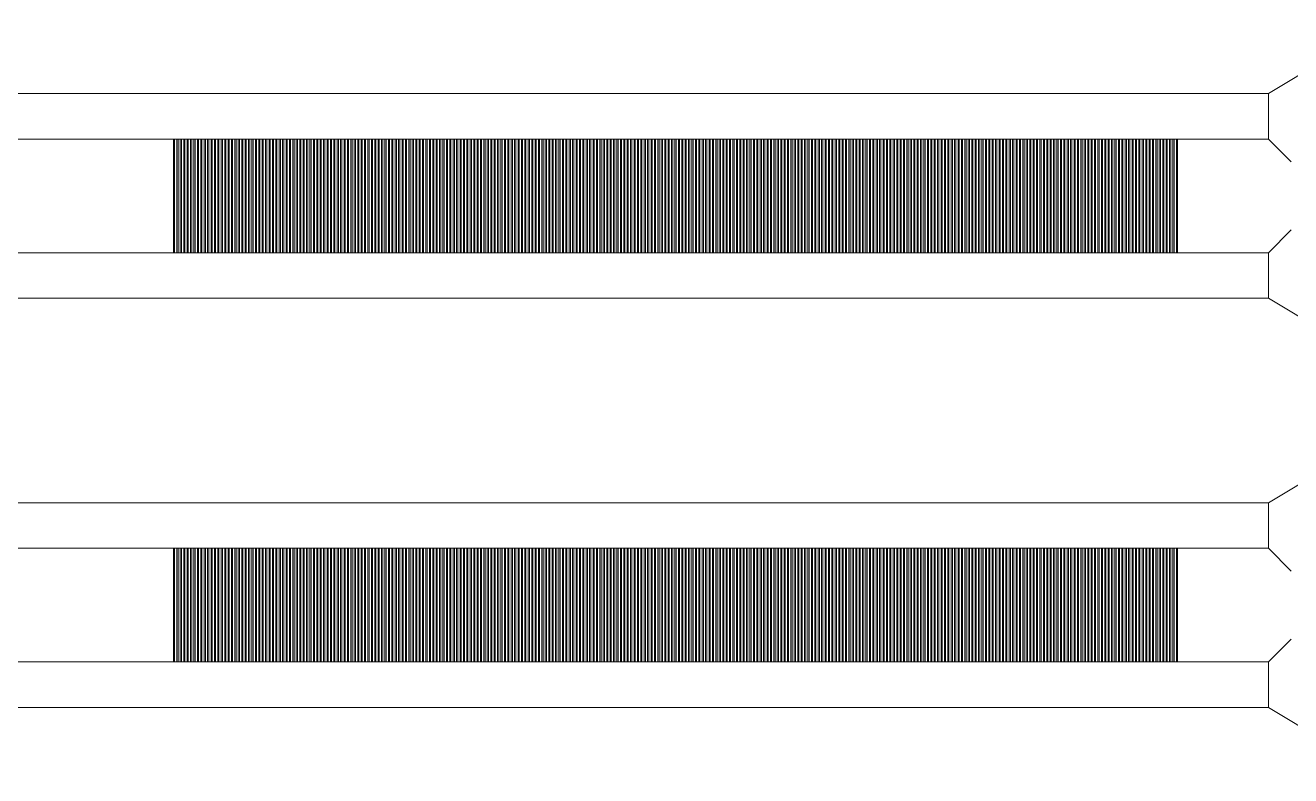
# Model space of a CAD drawing. Extents: x 1000 to 49000, y 2919 to 77300.
# Drawn here: x 32873 to 33430, y 65705 to 66035 of the extents above; entities that cross this region are included whole.
import ezdxf

# ---------------------------------------------------------------- set-up
doc = ezdxf.new("R2010")
doc.units = 13
doc.layers.add('Inner', color=4, linetype='Continuous', lineweight=0, true_color=0x00ffff)

msp = doc.modelspace()

# ---------------------------------------------------------------- linework, layer by layer
at = {"layer": 'Inner'}
for points in [[(33470, 66035), (33420, 66005)], [(33420, 65985), (33420, 66005), (31910, 66005), (31910, 65985), (33420, 65985)], [(33420, 66005), (33420, 65985), (33430, 65975)], [(32938.5, 65935), (32939, 65935), (32939, 65985), (32938.5, 65985), (32938.5, 65935)], [(32940, 65935), (32940.5, 65935), (32940.5, 65985), (32940, 65985), (32940, 65935)], [(32941.5, 65935), (32942, 65935), (32942, 65985), (32941.5, 65985), (32941.5, 65935)], [(32943, 65935), (32943.5, 65935), (32943.5, 65985), (32943, 65985), (32943, 65935)], [(32944.5, 65935), (32945, 65935), (32945, 65985), (32944.5, 65985), (32944.5, 65935)], [(32946, 65935), (32946.5, 65935), (32946.5, 65985), (32946, 65985), (32946, 65935)], [(32947.5, 65935), (32948, 65935), (32948, 65985), (32947.5, 65985), (32947.5, 65935)], [(32949, 65935), (32949.5, 65935), (32949.5, 65985), (32949, 65985), (32949, 65935)], [(32950.5, 65935), (32951, 65935), (32951, 65985), (32950.5, 65985), (32950.5, 65935)], [(32952, 65935), (32952.5, 65935), (32952.5, 65985), (32952, 65985), (32952, 65935)], [(32953.5, 65935), (32954, 65935), (32954, 65985), (32953.5, 65985), (32953.5, 65935)], [(32955, 65935), (32955.5, 65935), (32955.5, 65985), (32955, 65985), (32955, 65935)], [(32956.5, 65935), (32957, 65935), (32957, 65985), (32956.5, 65985), (32956.5, 65935)], [(32958, 65935), (32958.5, 65935), (32958.5, 65985), (32958, 65985), (32958, 65935)], [(32959.5, 65935), (32960, 65935), (32960, 65985), (32959.5, 65985), (32959.5, 65935)], [(32961, 65935), (32961.5, 65935), (32961.5, 65985), (32961, 65985), (32961, 65935)], [(32962.5, 65935), (32963, 65935), (32963, 65985), (32962.5, 65985), (32962.5, 65935)], [(32964, 65935), (32964.5, 65935), (32964.5, 65985), (32964, 65985), (32964, 65935)], [(32965.5, 65935), (32966, 65935), (32966, 65985), (32965.5, 65985), (32965.5, 65935)], [(32967, 65935), (32967.5, 65935), (32967.5, 65985), (32967, 65985), (32967, 65935)], [(32968.5, 65935), (32969, 65935), (32969, 65985), (32968.5, 65985), (32968.5, 65935)], [(32970, 65935), (32970.5, 65935), (32970.5, 65985), (32970, 65985), (32970, 65935)], [(32971.5, 65935), (32972, 65935), (32972, 65985), (32971.5, 65985), (32971.5, 65935)], [(32973, 65935), (32973.5, 65935), (32973.5, 65985), (32973, 65985), (32973, 65935)], [(32974.5, 65935), (32975, 65935), (32975, 65985), (32974.5, 65985), (32974.5, 65935)], [(32976, 65935), (32976.5, 65935), (32976.5, 65985), (32976, 65985), (32976, 65935)], [(32977.5, 65935), (32978, 65935), (32978, 65985), (32977.5, 65985), (32977.5, 65935)], [(32979, 65935), (32979.5, 65935), (32979.5, 65985), (32979, 65985), (32979, 65935)], [(32980.5, 65935), (32981, 65935), (32981, 65985), (32980.5, 65985), (32980.5, 65935)], [(32982, 65935), (32982.5, 65935), (32982.5, 65985), (32982, 65985), (32982, 65935)], [(32983.5, 65935), (32984, 65935), (32984, 65985), (32983.5, 65985), (32983.5, 65935)], [(32985, 65935), (32985.5, 65935), (32985.5, 65985), (32985, 65985), (32985, 65935)], [(32986.5, 65935), (32987, 65935), (32987, 65985), (32986.5, 65985), (32986.5, 65935)], [(32988, 65935), (32988.5, 65935), (32988.5, 65985), (32988, 65985), (32988, 65935)], [(32989.5, 65935), (32990, 65935), (32990, 65985), (32989.5, 65985), (32989.5, 65935)], [(32991, 65935), (32991.5, 65935), (32991.5, 65985), (32991, 65985), (32991, 65935)], [(32992.5, 65935), (32993, 65935), (32993, 65985), (32992.5, 65985), (32992.5, 65935)], [(32994, 65935), (32994.5, 65935), (32994.5, 65985), (32994, 65985), (32994, 65935)], [(32995.5, 65935), (32996, 65935), (32996, 65985), (32995.5, 65985), (32995.5, 65935)], [(32997, 65935), (32997.5, 65935), (32997.5, 65985), (32997, 65985), (32997, 65935)], [(32998.5, 65935), (32999, 65935), (32999, 65985), (32998.5, 65985), (32998.5, 65935)], [(33000, 65935), (33000.5, 65935), (33000.5, 65985), (33000, 65985), (33000, 65935)], [(33001.5, 65935), (33002, 65935), (33002, 65985), (33001.5, 65985), (33001.5, 65935)], [(33003, 65935), (33003.5, 65935), (33003.5, 65985), (33003, 65985), (33003, 65935)], [(33004.5, 65935), (33005, 65935), (33005, 65985), (33004.5, 65985), (33004.5, 65935)], [(33006, 65935), (33006.5, 65935), (33006.5, 65985), (33006, 65985), (33006, 65935)], [(33007.5, 65935), (33008, 65935), (33008, 65985), (33007.5, 65985), (33007.5, 65935)], [(33009, 65935), (33009.5, 65935), (33009.5, 65985), (33009, 65985), (33009, 65935)], [(33010.5, 65935), (33011, 65935), (33011, 65985), (33010.5, 65985), (33010.5, 65935)], [(33012, 65935), (33012.5, 65935), (33012.5, 65985), (33012, 65985), (33012, 65935)], [(33013.5, 65935), (33014, 65935), (33014, 65985), (33013.5, 65985), (33013.5, 65935)], [(33015, 65935), (33015.5, 65935), (33015.5, 65985), (33015, 65985), (33015, 65935)], [(33016.5, 65935), (33017, 65935), (33017, 65985), (33016.5, 65985), (33016.5, 65935)], [(33018, 65935), (33018.5, 65935), (33018.5, 65985), (33018, 65985), (33018, 65935)], [(33019.5, 65935), (33020, 65935), (33020, 65985), (33019.5, 65985), (33019.5, 65935)], [(33021, 65935), (33021.5, 65935), (33021.5, 65985), (33021, 65985), (33021, 65935)], [(33022.5, 65935), (33023, 65935), (33023, 65985), (33022.5, 65985), (33022.5, 65935)], [(33024, 65935), (33024.5, 65935), (33024.5, 65985), (33024, 65985), (33024, 65935)], [(33025.5, 65935), (33026, 65935), (33026, 65985), (33025.5, 65985), (33025.5, 65935)], [(33027, 65935), (33027.5, 65935), (33027.5, 65985), (33027, 65985), (33027, 65935)], [(33028.5, 65935), (33029, 65935), (33029, 65985), (33028.5, 65985), (33028.5, 65935)], [(33030, 65935), (33030.5, 65935), (33030.5, 65985), (33030, 65985), (33030, 65935)], [(33031.5, 65935), (33032, 65935), (33032, 65985), (33031.5, 65985), (33031.5, 65935)], [(33033, 65935), (33033.5, 65935), (33033.5, 65985), (33033, 65985), (33033, 65935)], [(33034.5, 65935), (33035, 65935), (33035, 65985), (33034.5, 65985), (33034.5, 65935)], [(33036, 65935), (33036.5, 65935), (33036.5, 65985), (33036, 65985), (33036, 65935)], [(33037.5, 65935), (33038, 65935), (33038, 65985), (33037.5, 65985), (33037.5, 65935)], [(33039, 65935), (33039.5, 65935), (33039.5, 65985), (33039, 65985), (33039, 65935)], [(33040.5, 65935), (33041, 65935), (33041, 65985), (33040.5, 65985), (33040.5, 65935)], [(33042, 65935), (33042.5, 65935), (33042.5, 65985), (33042, 65985), (33042, 65935)], [(33043.5, 65935), (33044, 65935), (33044, 65985), (33043.5, 65985), (33043.5, 65935)], [(33045, 65935), (33045.5, 65935), (33045.5, 65985), (33045, 65985), (33045, 65935)], [(33046.5, 65935), (33047, 65935), (33047, 65985), (33046.5, 65985), (33046.5, 65935)], [(33048, 65935), (33048.5, 65935), (33048.5, 65985), (33048, 65985), (33048, 65935)], [(33049.5, 65935), (33050, 65935), (33050, 65985), (33049.5, 65985), (33049.5, 65935)], [(33051, 65935), (33051.5, 65935), (33051.5, 65985), (33051, 65985), (33051, 65935)], [(33052.5, 65935), (33053, 65935), (33053, 65985), (33052.5, 65985), (33052.5, 65935)], [(33054, 65935), (33054.5, 65935), (33054.5, 65985), (33054, 65985), (33054, 65935)], [(33055.5, 65935), (33056, 65935), (33056, 65985), (33055.5, 65985), (33055.5, 65935)], [(33057, 65935), (33057.5, 65935), (33057.5, 65985), (33057, 65985), (33057, 65935)], [(33058.5, 65935), (33059, 65935), (33059, 65985), (33058.5, 65985), (33058.5, 65935)], [(33060, 65935), (33060.5, 65935), (33060.5, 65985), (33060, 65985), (33060, 65935)], [(33061.5, 65935), (33062, 65935), (33062, 65985), (33061.5, 65985), (33061.5, 65935)], [(33063, 65935), (33063.5, 65935), (33063.5, 65985), (33063, 65985), (33063, 65935)], [(33064.5, 65935), (33065, 65935), (33065, 65985), (33064.5, 65985), (33064.5, 65935)], [(33066, 65935), (33066.5, 65935), (33066.5, 65985), (33066, 65985), (33066, 65935)], [(33067.5, 65935), (33068, 65935), (33068, 65985), (33067.5, 65985), (33067.5, 65935)], [(33069, 65935), (33069.5, 65935), (33069.5, 65985), (33069, 65985), (33069, 65935)], [(33070.5, 65935), (33071, 65935), (33071, 65985), (33070.5, 65985), (33070.5, 65935)], [(33072, 65935), (33072.5, 65935), (33072.5, 65985), (33072, 65985), (33072, 65935)], [(33073.5, 65935), (33074, 65935), (33074, 65985), (33073.5, 65985), (33073.5, 65935)], [(33075, 65935), (33075.5, 65935), (33075.5, 65985), (33075, 65985), (33075, 65935)], [(33076.5, 65935), (33077, 65935), (33077, 65985), (33076.5, 65985), (33076.5, 65935)], [(33078, 65935), (33078.5, 65935), (33078.5, 65985), (33078, 65985), (33078, 65935)], [(33079.5, 65935), (33080, 65935), (33080, 65985), (33079.5, 65985), (33079.5, 65935)], [(33081, 65935), (33081.5, 65935), (33081.5, 65985), (33081, 65985), (33081, 65935)], [(33082.5, 65935), (33083, 65935), (33083, 65985), (33082.5, 65985), (33082.5, 65935)], [(33084, 65935), (33084.5, 65935), (33084.5, 65985), (33084, 65985), (33084, 65935)], [(33085.5, 65935), (33086, 65935), (33086, 65985), (33085.5, 65985), (33085.5, 65935)], [(33087, 65935), (33087.5, 65935), (33087.5, 65985), (33087, 65985), (33087, 65935)], [(33088.5, 65935), (33089, 65935), (33089, 65985), (33088.5, 65985), (33088.5, 65935)], [(33090, 65935), (33090.5, 65935), (33090.5, 65985), (33090, 65985), (33090, 65935)], [(33091.5, 65935), (33092, 65935), (33092, 65985), (33091.5, 65985), (33091.5, 65935)], [(33093, 65935), (33093.5, 65935), (33093.5, 65985), (33093, 65985), (33093, 65935)], [(33094.5, 65935), (33095, 65935), (33095, 65985), (33094.5, 65985), (33094.5, 65935)], [(33096, 65935), (33096.5, 65935), (33096.5, 65985), (33096, 65985), (33096, 65935)], [(33097.5, 65935), (33098, 65935), (33098, 65985), (33097.5, 65985), (33097.5, 65935)], [(33099, 65935), (33099.5, 65935), (33099.5, 65985), (33099, 65985), (33099, 65935)], [(33100.5, 65935), (33101, 65935), (33101, 65985), (33100.5, 65985), (33100.5, 65935)], [(33102, 65935), (33102.5, 65935), (33102.5, 65985), (33102, 65985), (33102, 65935)], [(33103.5, 65935), (33104, 65935), (33104, 65985), (33103.5, 65985), (33103.5, 65935)], [(33105, 65935), (33105.5, 65935), (33105.5, 65985), (33105, 65985), (33105, 65935)], [(33106.5, 65935), (33107, 65935), (33107, 65985), (33106.5, 65985), (33106.5, 65935)], [(33108, 65935), (33108.5, 65935), (33108.5, 65985), (33108, 65985), (33108, 65935)], [(33109.5, 65935), (33110, 65935), (33110, 65985), (33109.5, 65985), (33109.5, 65935)], [(33111, 65935), (33111.5, 65935), (33111.5, 65985), (33111, 65985), (33111, 65935)], [(33112.5, 65935), (33113, 65935), (33113, 65985), (33112.5, 65985), (33112.5, 65935)], [(33114, 65935), (33114.5, 65935), (33114.5, 65985), (33114, 65985), (33114, 65935)], [(33115.5, 65935), (33116, 65935), (33116, 65985), (33115.5, 65985), (33115.5, 65935)], [(33117, 65935), (33117.5, 65935), (33117.5, 65985), (33117, 65985), (33117, 65935)], [(33118.5, 65935), (33119, 65935), (33119, 65985), (33118.5, 65985), (33118.5, 65935)], [(33120, 65935), (33120.5, 65935), (33120.5, 65985), (33120, 65985), (33120, 65935)], [(33121.5, 65935), (33122, 65935), (33122, 65985), (33121.5, 65985), (33121.5, 65935)], [(33123, 65935), (33123.5, 65935), (33123.5, 65985), (33123, 65985), (33123, 65935)], [(33124.5, 65935), (33125, 65935), (33125, 65985), (33124.5, 65985), (33124.5, 65935)], [(33126, 65935), (33126.5, 65935), (33126.5, 65985), (33126, 65985), (33126, 65935)], [(33127.5, 65935), (33128, 65935), (33128, 65985), (33127.5, 65985), (33127.5, 65935)], [(33129, 65935), (33129.5, 65935), (33129.5, 65985), (33129, 65985), (33129, 65935)], [(33130.5, 65935), (33131, 65935), (33131, 65985), (33130.5, 65985), (33130.5, 65935)], [(33132, 65935), (33132.5, 65935), (33132.5, 65985), (33132, 65985), (33132, 65935)], [(33133.5, 65935), (33134, 65935), (33134, 65985), (33133.5, 65985), (33133.5, 65935)], [(33135, 65935), (33135.5, 65935), (33135.5, 65985), (33135, 65985), (33135, 65935)], [(33136.5, 65935), (33137, 65935), (33137, 65985), (33136.5, 65985), (33136.5, 65935)], [(33138, 65935), (33138.5, 65935), (33138.5, 65985), (33138, 65985), (33138, 65935)], [(33139.5, 65935), (33140, 65935), (33140, 65985), (33139.5, 65985), (33139.5, 65935)], [(33141, 65935), (33141.5, 65935), (33141.5, 65985), (33141, 65985), (33141, 65935)], [(33142.5, 65935), (33143, 65935), (33143, 65985), (33142.5, 65985), (33142.5, 65935)], [(33144, 65935), (33144.5, 65935), (33144.5, 65985), (33144, 65985), (33144, 65935)], [(33145.5, 65935), (33146, 65935), (33146, 65985), (33145.5, 65985), (33145.5, 65935)], [(33147, 65935), (33147.5, 65935), (33147.5, 65985), (33147, 65985), (33147, 65935)], [(33148.5, 65935), (33149, 65935), (33149, 65985), (33148.5, 65985), (33148.5, 65935)], [(33150, 65935), (33150.5, 65935), (33150.5, 65985), (33150, 65985), (33150, 65935)], [(33151.5, 65935), (33152, 65935), (33152, 65985), (33151.5, 65985), (33151.5, 65935)], [(33153, 65935), (33153.5, 65935), (33153.5, 65985), (33153, 65985), (33153, 65935)], [(33154.5, 65935), (33155, 65935), (33155, 65985), (33154.5, 65985), (33154.5, 65935)], [(33156, 65935), (33156.5, 65935), (33156.5, 65985), (33156, 65985), (33156, 65935)], [(33157.5, 65935), (33158, 65935), (33158, 65985), (33157.5, 65985), (33157.5, 65935)], [(33159, 65935), (33159.5, 65935), (33159.5, 65985), (33159, 65985), (33159, 65935)], [(33160.5, 65935), (33161, 65935), (33161, 65985), (33160.5, 65985), (33160.5, 65935)], [(33162, 65935), (33162.5, 65935), (33162.5, 65985), (33162, 65985), (33162, 65935)], [(33163.5, 65935), (33164, 65935), (33164, 65985), (33163.5, 65985), (33163.5, 65935)], [(33165, 65935), (33165.5, 65935), (33165.5, 65985), (33165, 65985), (33165, 65935)], [(33166.5, 65935), (33167, 65935), (33167, 65985), (33166.5, 65985), (33166.5, 65935)], [(33168, 65935), (33168.5, 65935), (33168.5, 65985), (33168, 65985), (33168, 65935)], [(33169.5, 65935), (33170, 65935), (33170, 65985), (33169.5, 65985), (33169.5, 65935)], [(33171, 65935), (33171.5, 65935), (33171.5, 65985), (33171, 65985), (33171, 65935)], [(33172.5, 65935), (33173, 65935), (33173, 65985), (33172.5, 65985), (33172.5, 65935)], [(33174, 65935), (33174.5, 65935), (33174.5, 65985), (33174, 65985), (33174, 65935)], [(33175.5, 65935), (33176, 65935), (33176, 65985), (33175.5, 65985), (33175.5, 65935)], [(33177, 65935), (33177.5, 65935), (33177.5, 65985), (33177, 65985), (33177, 65935)], [(33178.5, 65935), (33179, 65935), (33179, 65985), (33178.5, 65985), (33178.5, 65935)], [(33180, 65935), (33180.5, 65935), (33180.5, 65985), (33180, 65985), (33180, 65935)], [(33181.5, 65935), (33182, 65935), (33182, 65985), (33181.5, 65985), (33181.5, 65935)], [(33183, 65935), (33183.5, 65935), (33183.5, 65985), (33183, 65985), (33183, 65935)], [(33184.5, 65935), (33185, 65935), (33185, 65985), (33184.5, 65985), (33184.5, 65935)], [(33186, 65935), (33186.5, 65935), (33186.5, 65985), (33186, 65985), (33186, 65935)], [(33187.5, 65935), (33188, 65935), (33188, 65985), (33187.5, 65985), (33187.5, 65935)], [(33189, 65935), (33189.5, 65935), (33189.5, 65985), (33189, 65985), (33189, 65935)], [(33190.5, 65935), (33191, 65935), (33191, 65985), (33190.5, 65985), (33190.5, 65935)], [(33192, 65935), (33192.5, 65935), (33192.5, 65985), (33192, 65985), (33192, 65935)], [(33193.5, 65935), (33194, 65935), (33194, 65985), (33193.5, 65985), (33193.5, 65935)], [(33195, 65935), (33195.5, 65935), (33195.5, 65985), (33195, 65985), (33195, 65935)], [(33196.5, 65935), (33197, 65935), (33197, 65985), (33196.5, 65985), (33196.5, 65935)], [(33198, 65935), (33198.5, 65935), (33198.5, 65985), (33198, 65985), (33198, 65935)], [(33199.5, 65935), (33200, 65935), (33200, 65985), (33199.5, 65985), (33199.5, 65935)], [(33201, 65935), (33201.5, 65935), (33201.5, 65985), (33201, 65985), (33201, 65935)], [(33202.5, 65935), (33203, 65935), (33203, 65985), (33202.5, 65985), (33202.5, 65935)], [(33204, 65935), (33204.5, 65935), (33204.5, 65985), (33204, 65985), (33204, 65935)], [(33205.5, 65935), (33206, 65935), (33206, 65985), (33205.5, 65985), (33205.5, 65935)], [(33207, 65935), (33207.5, 65935), (33207.5, 65985), (33207, 65985), (33207, 65935)], [(33208.5, 65935), (33209, 65935), (33209, 65985), (33208.5, 65985), (33208.5, 65935)], [(33210, 65935), (33210.5, 65935), (33210.5, 65985), (33210, 65985), (33210, 65935)], [(33211.5, 65935), (33212, 65935), (33212, 65985), (33211.5, 65985), (33211.5, 65935)], [(33213, 65935), (33213.5, 65935), (33213.5, 65985), (33213, 65985), (33213, 65935)], [(33214.5, 65935), (33215, 65935), (33215, 65985), (33214.5, 65985), (33214.5, 65935)], [(33216, 65935), (33216.5, 65935), (33216.5, 65985), (33216, 65985), (33216, 65935)], [(33217.5, 65935), (33218, 65935), (33218, 65985), (33217.5, 65985), (33217.5, 65935)], [(33219, 65935), (33219.5, 65935), (33219.5, 65985), (33219, 65985), (33219, 65935)], [(33220.5, 65935), (33221, 65935), (33221, 65985), (33220.5, 65985), (33220.5, 65935)], [(33222, 65935), (33222.5, 65935), (33222.5, 65985), (33222, 65985), (33222, 65935)], [(33223.5, 65935), (33224, 65935), (33224, 65985), (33223.5, 65985), (33223.5, 65935)], [(33225, 65935), (33225.5, 65935), (33225.5, 65985), (33225, 65985), (33225, 65935)], [(33226.5, 65935), (33227, 65935), (33227, 65985), (33226.5, 65985), (33226.5, 65935)], [(33228, 65935), (33228.5, 65935), (33228.5, 65985), (33228, 65985), (33228, 65935)], [(33229.5, 65935), (33230, 65935), (33230, 65985), (33229.5, 65985), (33229.5, 65935)], [(33231, 65935), (33231.5, 65935), (33231.5, 65985), (33231, 65985), (33231, 65935)], [(33232.5, 65935), (33233, 65935), (33233, 65985), (33232.5, 65985), (33232.5, 65935)], [(33234, 65935), (33234.5, 65935), (33234.5, 65985), (33234, 65985), (33234, 65935)], [(33235.5, 65935), (33236, 65935), (33236, 65985), (33235.5, 65985), (33235.5, 65935)], [(33237, 65935), (33237.5, 65935), (33237.5, 65985), (33237, 65985), (33237, 65935)], [(33238.5, 65935), (33239, 65935), (33239, 65985), (33238.5, 65985), (33238.5, 65935)], [(33240, 65935), (33240.5, 65935), (33240.5, 65985), (33240, 65985), (33240, 65935)], [(33241.5, 65935), (33242, 65935), (33242, 65985), (33241.5, 65985), (33241.5, 65935)], [(33243, 65935), (33243.5, 65935), (33243.5, 65985), (33243, 65985), (33243, 65935)], [(33244.5, 65935), (33245, 65935), (33245, 65985), (33244.5, 65985), (33244.5, 65935)], [(33246, 65935), (33246.5, 65935), (33246.5, 65985), (33246, 65985), (33246, 65935)], [(33247.5, 65935), (33248, 65935), (33248, 65985), (33247.5, 65985), (33247.5, 65935)], [(33249, 65935), (33249.5, 65935), (33249.5, 65985), (33249, 65985), (33249, 65935)], [(33250.5, 65935), (33251, 65935), (33251, 65985), (33250.5, 65985), (33250.5, 65935)], [(33252, 65935), (33252.5, 65935), (33252.5, 65985), (33252, 65985), (33252, 65935)], [(33253.5, 65935), (33254, 65935), (33254, 65985), (33253.5, 65985), (33253.5, 65935)], [(33255, 65935), (33255.5, 65935), (33255.5, 65985), (33255, 65985), (33255, 65935)], [(33256.5, 65935), (33257, 65935), (33257, 65985), (33256.5, 65985), (33256.5, 65935)], [(33258, 65935), (33258.5, 65935), (33258.5, 65985), (33258, 65985), (33258, 65935)], [(33259.5, 65935), (33260, 65935), (33260, 65985), (33259.5, 65985), (33259.5, 65935)], [(33261, 65935), (33261.5, 65935), (33261.5, 65985), (33261, 65985), (33261, 65935)], [(33262.5, 65935), (33263, 65935), (33263, 65985), (33262.5, 65985), (33262.5, 65935)], [(33264, 65935), (33264.5, 65935), (33264.5, 65985), (33264, 65985), (33264, 65935)], [(33265.5, 65935), (33266, 65935), (33266, 65985), (33265.5, 65985), (33265.5, 65935)], [(33267, 65935), (33267.5, 65935), (33267.5, 65985), (33267, 65985), (33267, 65935)], [(33268.5, 65935), (33269, 65935), (33269, 65985), (33268.5, 65985), (33268.5, 65935)], [(33270, 65935), (33270.5, 65935), (33270.5, 65985), (33270, 65985), (33270, 65935)], [(33271.5, 65935), (33272, 65935), (33272, 65985), (33271.5, 65985), (33271.5, 65935)], [(33273, 65935), (33273.5, 65935), (33273.5, 65985), (33273, 65985), (33273, 65935)], [(33274.5, 65935), (33275, 65935), (33275, 65985), (33274.5, 65985), (33274.5, 65935)], [(33276, 65935), (33276.5, 65935), (33276.5, 65985), (33276, 65985), (33276, 65935)], [(33277.5, 65935), (33278, 65935), (33278, 65985), (33277.5, 65985), (33277.5, 65935)], [(33279, 65935), (33279.5, 65935), (33279.5, 65985), (33279, 65985), (33279, 65935)], [(33280.5, 65935), (33281, 65935), (33281, 65985), (33280.5, 65985), (33280.5, 65935)], [(33282, 65935), (33282.5, 65935), (33282.5, 65985), (33282, 65985), (33282, 65935)], [(33283.5, 65935), (33284, 65935), (33284, 65985), (33283.5, 65985), (33283.5, 65935)], [(33285, 65935), (33285.5, 65935), (33285.5, 65985), (33285, 65985), (33285, 65935)], [(33286.5, 65935), (33287, 65935), (33287, 65985), (33286.5, 65985), (33286.5, 65935)], [(33288, 65935), (33288.5, 65935), (33288.5, 65985), (33288, 65985), (33288, 65935)], [(33289.5, 65935), (33290, 65935), (33290, 65985), (33289.5, 65985), (33289.5, 65935)], [(33291, 65935), (33291.5, 65935), (33291.5, 65985), (33291, 65985), (33291, 65935)], [(33292.5, 65935), (33293, 65935), (33293, 65985), (33292.5, 65985), (33292.5, 65935)], [(33294, 65935), (33294.5, 65935), (33294.5, 65985), (33294, 65985), (33294, 65935)], [(33295.5, 65935), (33296, 65935), (33296, 65985), (33295.5, 65985), (33295.5, 65935)], [(33297, 65935), (33297.5, 65935), (33297.5, 65985), (33297, 65985), (33297, 65935)], [(33298.5, 65935), (33299, 65935), (33299, 65985), (33298.5, 65985), (33298.5, 65935)], [(33300, 65935), (33300.5, 65935), (33300.5, 65985), (33300, 65985), (33300, 65935)], [(33301.5, 65935), (33302, 65935), (33302, 65985), (33301.5, 65985), (33301.5, 65935)], [(33303, 65935), (33303.5, 65935), (33303.5, 65985), (33303, 65985), (33303, 65935)], [(33304.5, 65935), (33305, 65935), (33305, 65985), (33304.5, 65985), (33304.5, 65935)], [(33306, 65935), (33306.5, 65935), (33306.5, 65985), (33306, 65985), (33306, 65935)], [(33307.5, 65935), (33308, 65935), (33308, 65985), (33307.5, 65985), (33307.5, 65935)], [(33309, 65935), (33309.5, 65935), (33309.5, 65985), (33309, 65985), (33309, 65935)], [(33310.5, 65935), (33311, 65935), (33311, 65985), (33310.5, 65985), (33310.5, 65935)], [(33312, 65935), (33312.5, 65935), (33312.5, 65985), (33312, 65985), (33312, 65935)], [(33313.5, 65935), (33314, 65935), (33314, 65985), (33313.5, 65985), (33313.5, 65935)], [(33315, 65935), (33315.5, 65935), (33315.5, 65985), (33315, 65985), (33315, 65935)], [(33316.5, 65935), (33317, 65935), (33317, 65985), (33316.5, 65985), (33316.5, 65935)], [(33318, 65935), (33318.5, 65935), (33318.5, 65985), (33318, 65985), (33318, 65935)], [(33319.5, 65935), (33320, 65935), (33320, 65985), (33319.5, 65985), (33319.5, 65935)], [(33321, 65935), (33321.5, 65935), (33321.5, 65985), (33321, 65985), (33321, 65935)], [(33322.5, 65935), (33323, 65935), (33323, 65985), (33322.5, 65985), (33322.5, 65935)], [(33324, 65935), (33324.5, 65935), (33324.5, 65985), (33324, 65985), (33324, 65935)], [(33325.5, 65935), (33326, 65935), (33326, 65985), (33325.5, 65985), (33325.5, 65935)], [(33327, 65935), (33327.5, 65935), (33327.5, 65985), (33327, 65985), (33327, 65935)], [(33328.5, 65935), (33329, 65935), (33329, 65985), (33328.5, 65985), (33328.5, 65935)], [(33330, 65935), (33330.5, 65935), (33330.5, 65985), (33330, 65985), (33330, 65935)], [(33331.5, 65935), (33332, 65935), (33332, 65985), (33331.5, 65985), (33331.5, 65935)], [(33333, 65935), (33333.5, 65935), (33333.5, 65985), (33333, 65985), (33333, 65935)], [(33334.5, 65935), (33335, 65935), (33335, 65985), (33334.5, 65985), (33334.5, 65935)], [(33336, 65935), (33336.5, 65935), (33336.5, 65985), (33336, 65985), (33336, 65935)], [(33337.5, 65935), (33338, 65935), (33338, 65985), (33337.5, 65985), (33337.5, 65935)], [(33339, 65935), (33339.5, 65935), (33339.5, 65985), (33339, 65985), (33339, 65935)], [(33340.5, 65935), (33341, 65935), (33341, 65985), (33340.5, 65985), (33340.5, 65935)], [(33342, 65935), (33342.5, 65935), (33342.5, 65985), (33342, 65985), (33342, 65935)], [(33343.5, 65935), (33344, 65935), (33344, 65985), (33343.5, 65985), (33343.5, 65935)], [(33345, 65935), (33345.5, 65935), (33345.5, 65985), (33345, 65985), (33345, 65935)], [(33346.5, 65935), (33347, 65935), (33347, 65985), (33346.5, 65985), (33346.5, 65935)], [(33348, 65935), (33348.5, 65935), (33348.5, 65985), (33348, 65985), (33348, 65935)], [(33349.5, 65935), (33350, 65935), (33350, 65985), (33349.5, 65985), (33349.5, 65935)], [(33351, 65935), (33351.5, 65935), (33351.5, 65985), (33351, 65985), (33351, 65935)], [(33352.5, 65935), (33353, 65935), (33353, 65985), (33352.5, 65985), (33352.5, 65935)], [(33354, 65935), (33354.5, 65935), (33354.5, 65985), (33354, 65985), (33354, 65935)], [(33355.5, 65935), (33356, 65935), (33356, 65985), (33355.5, 65985), (33355.5, 65935)], [(33357, 65935), (33357.5, 65935), (33357.5, 65985), (33357, 65985), (33357, 65935)], [(33358.5, 65935), (33359, 65935), (33359, 65985), (33358.5, 65985), (33358.5, 65935)], [(33360, 65935), (33360.5, 65935), (33360.5, 65985), (33360, 65985), (33360, 65935)], [(33361.5, 65935), (33362, 65935), (33362, 65985), (33361.5, 65985), (33361.5, 65935)], [(33363, 65935), (33363.5, 65935), (33363.5, 65985), (33363, 65985), (33363, 65935)], [(33364.5, 65935), (33365, 65935), (33365, 65985), (33364.5, 65985), (33364.5, 65935)], [(33366, 65935), (33366.5, 65935), (33366.5, 65985), (33366, 65985), (33366, 65935)], [(33367.5, 65935), (33368, 65935), (33368, 65985), (33367.5, 65985), (33367.5, 65935)], [(33369, 65935), (33369.5, 65935), (33369.5, 65985), (33369, 65985), (33369, 65935)], [(33370.5, 65935), (33371, 65935), (33371, 65985), (33370.5, 65985), (33370.5, 65935)], [(33372, 65935), (33372.5, 65935), (33372.5, 65985), (33372, 65985), (33372, 65935)], [(33373.5, 65935), (33374, 65935), (33374, 65985), (33373.5, 65985), (33373.5, 65935)], [(33375, 65935), (33375.5, 65935), (33375.5, 65985), (33375, 65985), (33375, 65935)], [(33376.5, 65935), (33377, 65935), (33377, 65985), (33376.5, 65985), (33376.5, 65935)], [(33378, 65935), (33378.5, 65935), (33378.5, 65985), (33378, 65985), (33378, 65935)], [(33379.5, 65935), (33380, 65935), (33380, 65985), (33379.5, 65985), (33379.5, 65935)], [(33430, 65945), (33420, 65935), (33420, 65915), (33470, 65885)], [(33420, 65935), (33420, 65915), (31910, 65915), (31910, 65935), (33420, 65935)], [(33470, 65855), (33420, 65825), (33420, 65805), (33430, 65795)], [(33420, 65805), (33420, 65825), (31910, 65825), (31910, 65805), (33420, 65805)], [(32938.5, 65755), (32939, 65755), (32939, 65805), (32938.5, 65805), (32938.5, 65755)], [(32940, 65755), (32940.5, 65755), (32940.5, 65805), (32940, 65805), (32940, 65755)], [(32941.5, 65755), (32942, 65755), (32942, 65805), (32941.5, 65805), (32941.5, 65755)], [(32943, 65755), (32943.5, 65755), (32943.5, 65805), (32943, 65805), (32943, 65755)], [(32944.5, 65755), (32945, 65755), (32945, 65805), (32944.5, 65805), (32944.5, 65755)], [(32946, 65755), (32946.5, 65755), (32946.5, 65805), (32946, 65805), (32946, 65755)], [(32947.5, 65755), (32948, 65755), (32948, 65805), (32947.5, 65805), (32947.5, 65755)], [(32949, 65755), (32949.5, 65755), (32949.5, 65805), (32949, 65805), (32949, 65755)], [(32950.5, 65755), (32951, 65755), (32951, 65805), (32950.5, 65805), (32950.5, 65755)], [(32952, 65755), (32952.5, 65755), (32952.5, 65805), (32952, 65805), (32952, 65755)], [(32953.5, 65755), (32954, 65755), (32954, 65805), (32953.5, 65805), (32953.5, 65755)], [(32955, 65755), (32955.5, 65755), (32955.5, 65805), (32955, 65805), (32955, 65755)], [(32956.5, 65755), (32957, 65755), (32957, 65805), (32956.5, 65805), (32956.5, 65755)], [(32958, 65755), (32958.5, 65755), (32958.5, 65805), (32958, 65805), (32958, 65755)], [(32959.5, 65755), (32960, 65755), (32960, 65805), (32959.5, 65805), (32959.5, 65755)], [(32961, 65755), (32961.5, 65755), (32961.5, 65805), (32961, 65805), (32961, 65755)], [(32962.5, 65755), (32963, 65755), (32963, 65805), (32962.5, 65805), (32962.5, 65755)], [(32964, 65755), (32964.5, 65755), (32964.5, 65805), (32964, 65805), (32964, 65755)], [(32965.5, 65755), (32966, 65755), (32966, 65805), (32965.5, 65805), (32965.5, 65755)], [(32967, 65755), (32967.5, 65755), (32967.5, 65805), (32967, 65805), (32967, 65755)], [(32968.5, 65755), (32969, 65755), (32969, 65805), (32968.5, 65805), (32968.5, 65755)], [(32970, 65755), (32970.5, 65755), (32970.5, 65805), (32970, 65805), (32970, 65755)], [(32971.5, 65755), (32972, 65755), (32972, 65805), (32971.5, 65805), (32971.5, 65755)], [(32973, 65755), (32973.5, 65755), (32973.5, 65805), (32973, 65805), (32973, 65755)], [(32974.5, 65755), (32975, 65755), (32975, 65805), (32974.5, 65805), (32974.5, 65755)], [(32976, 65755), (32976.5, 65755), (32976.5, 65805), (32976, 65805), (32976, 65755)], [(32977.5, 65755), (32978, 65755), (32978, 65805), (32977.5, 65805), (32977.5, 65755)], [(32979, 65755), (32979.5, 65755), (32979.5, 65805), (32979, 65805), (32979, 65755)], [(32980.5, 65755), (32981, 65755), (32981, 65805), (32980.5, 65805), (32980.5, 65755)], [(32982, 65755), (32982.5, 65755), (32982.5, 65805), (32982, 65805), (32982, 65755)], [(32983.5, 65755), (32984, 65755), (32984, 65805), (32983.5, 65805), (32983.5, 65755)], [(32985, 65755), (32985.5, 65755), (32985.5, 65805), (32985, 65805), (32985, 65755)], [(32986.5, 65755), (32987, 65755), (32987, 65805), (32986.5, 65805), (32986.5, 65755)], [(32988, 65755), (32988.5, 65755), (32988.5, 65805), (32988, 65805), (32988, 65755)], [(32989.5, 65755), (32990, 65755), (32990, 65805), (32989.5, 65805), (32989.5, 65755)], [(32991, 65755), (32991.5, 65755), (32991.5, 65805), (32991, 65805), (32991, 65755)], [(32992.5, 65755), (32993, 65755), (32993, 65805), (32992.5, 65805), (32992.5, 65755)], [(32994, 65755), (32994.5, 65755), (32994.5, 65805), (32994, 65805), (32994, 65755)], [(32995.5, 65755), (32996, 65755), (32996, 65805), (32995.5, 65805), (32995.5, 65755)], [(32997, 65755), (32997.5, 65755), (32997.5, 65805), (32997, 65805), (32997, 65755)], [(32998.5, 65755), (32999, 65755), (32999, 65805), (32998.5, 65805), (32998.5, 65755)], [(33000, 65755), (33000.5, 65755), (33000.5, 65805), (33000, 65805), (33000, 65755)], [(33001.5, 65755), (33002, 65755), (33002, 65805), (33001.5, 65805), (33001.5, 65755)], [(33003, 65755), (33003.5, 65755), (33003.5, 65805), (33003, 65805), (33003, 65755)], [(33004.5, 65755), (33005, 65755), (33005, 65805), (33004.5, 65805), (33004.5, 65755)], [(33006, 65755), (33006.5, 65755), (33006.5, 65805), (33006, 65805), (33006, 65755)], [(33007.5, 65755), (33008, 65755), (33008, 65805), (33007.5, 65805), (33007.5, 65755)], [(33009, 65755), (33009.5, 65755), (33009.5, 65805), (33009, 65805), (33009, 65755)], [(33010.5, 65755), (33011, 65755), (33011, 65805), (33010.5, 65805), (33010.5, 65755)], [(33012, 65755), (33012.5, 65755), (33012.5, 65805), (33012, 65805), (33012, 65755)], [(33013.5, 65755), (33014, 65755), (33014, 65805), (33013.5, 65805), (33013.5, 65755)], [(33015, 65755), (33015.5, 65755), (33015.5, 65805), (33015, 65805), (33015, 65755)], [(33016.5, 65755), (33017, 65755), (33017, 65805), (33016.5, 65805), (33016.5, 65755)], [(33018, 65755), (33018.5, 65755), (33018.5, 65805), (33018, 65805), (33018, 65755)], [(33019.5, 65755), (33020, 65755), (33020, 65805), (33019.5, 65805), (33019.5, 65755)], [(33021, 65755), (33021.5, 65755), (33021.5, 65805), (33021, 65805), (33021, 65755)], [(33022.5, 65755), (33023, 65755), (33023, 65805), (33022.5, 65805), (33022.5, 65755)], [(33024, 65755), (33024.5, 65755), (33024.5, 65805), (33024, 65805), (33024, 65755)], [(33025.5, 65755), (33026, 65755), (33026, 65805), (33025.5, 65805), (33025.5, 65755)], [(33027, 65755), (33027.5, 65755), (33027.5, 65805), (33027, 65805), (33027, 65755)], [(33028.5, 65755), (33029, 65755), (33029, 65805), (33028.5, 65805), (33028.5, 65755)], [(33030, 65755), (33030.5, 65755), (33030.5, 65805), (33030, 65805), (33030, 65755)], [(33031.5, 65755), (33032, 65755), (33032, 65805), (33031.5, 65805), (33031.5, 65755)], [(33033, 65755), (33033.5, 65755), (33033.5, 65805), (33033, 65805), (33033, 65755)], [(33034.5, 65755), (33035, 65755), (33035, 65805), (33034.5, 65805), (33034.5, 65755)], [(33036, 65755), (33036.5, 65755), (33036.5, 65805), (33036, 65805), (33036, 65755)], [(33037.5, 65755), (33038, 65755), (33038, 65805), (33037.5, 65805), (33037.5, 65755)], [(33039, 65755), (33039.5, 65755), (33039.5, 65805), (33039, 65805), (33039, 65755)], [(33040.5, 65755), (33041, 65755), (33041, 65805), (33040.5, 65805), (33040.5, 65755)], [(33042, 65755), (33042.5, 65755), (33042.5, 65805), (33042, 65805), (33042, 65755)], [(33043.5, 65755), (33044, 65755), (33044, 65805), (33043.5, 65805), (33043.5, 65755)], [(33045, 65755), (33045.5, 65755), (33045.5, 65805), (33045, 65805), (33045, 65755)], [(33046.5, 65755), (33047, 65755), (33047, 65805), (33046.5, 65805), (33046.5, 65755)], [(33048, 65755), (33048.5, 65755), (33048.5, 65805), (33048, 65805), (33048, 65755)], [(33049.5, 65755), (33050, 65755), (33050, 65805), (33049.5, 65805), (33049.5, 65755)], [(33051, 65755), (33051.5, 65755), (33051.5, 65805), (33051, 65805), (33051, 65755)], [(33052.5, 65755), (33053, 65755), (33053, 65805), (33052.5, 65805), (33052.5, 65755)], [(33054, 65755), (33054.5, 65755), (33054.5, 65805), (33054, 65805), (33054, 65755)], [(33055.5, 65755), (33056, 65755), (33056, 65805), (33055.5, 65805), (33055.5, 65755)], [(33057, 65755), (33057.5, 65755), (33057.5, 65805), (33057, 65805), (33057, 65755)], [(33058.5, 65755), (33059, 65755), (33059, 65805), (33058.5, 65805), (33058.5, 65755)], [(33060, 65755), (33060.5, 65755), (33060.5, 65805), (33060, 65805), (33060, 65755)], [(33061.5, 65755), (33062, 65755), (33062, 65805), (33061.5, 65805), (33061.5, 65755)], [(33063, 65755), (33063.5, 65755), (33063.5, 65805), (33063, 65805), (33063, 65755)], [(33064.5, 65755), (33065, 65755), (33065, 65805), (33064.5, 65805), (33064.5, 65755)], [(33066, 65755), (33066.5, 65755), (33066.5, 65805), (33066, 65805), (33066, 65755)], [(33067.5, 65755), (33068, 65755), (33068, 65805), (33067.5, 65805), (33067.5, 65755)], [(33069, 65755), (33069.5, 65755), (33069.5, 65805), (33069, 65805), (33069, 65755)], [(33070.5, 65755), (33071, 65755), (33071, 65805), (33070.5, 65805), (33070.5, 65755)], [(33072, 65755), (33072.5, 65755), (33072.5, 65805), (33072, 65805), (33072, 65755)], [(33073.5, 65755), (33074, 65755), (33074, 65805), (33073.5, 65805), (33073.5, 65755)], [(33075, 65755), (33075.5, 65755), (33075.5, 65805), (33075, 65805), (33075, 65755)], [(33076.5, 65755), (33077, 65755), (33077, 65805), (33076.5, 65805), (33076.5, 65755)], [(33078, 65755), (33078.5, 65755), (33078.5, 65805), (33078, 65805), (33078, 65755)], [(33079.5, 65755), (33080, 65755), (33080, 65805), (33079.5, 65805), (33079.5, 65755)], [(33081, 65755), (33081.5, 65755), (33081.5, 65805), (33081, 65805), (33081, 65755)], [(33082.5, 65755), (33083, 65755), (33083, 65805), (33082.5, 65805), (33082.5, 65755)], [(33084, 65755), (33084.5, 65755), (33084.5, 65805), (33084, 65805), (33084, 65755)], [(33085.5, 65755), (33086, 65755), (33086, 65805), (33085.5, 65805), (33085.5, 65755)], [(33087, 65755), (33087.5, 65755), (33087.5, 65805), (33087, 65805), (33087, 65755)], [(33088.5, 65755), (33089, 65755), (33089, 65805), (33088.5, 65805), (33088.5, 65755)], [(33090, 65755), (33090.5, 65755), (33090.5, 65805), (33090, 65805), (33090, 65755)], [(33091.5, 65755), (33092, 65755), (33092, 65805), (33091.5, 65805), (33091.5, 65755)], [(33093, 65755), (33093.5, 65755), (33093.5, 65805), (33093, 65805), (33093, 65755)], [(33094.5, 65755), (33095, 65755), (33095, 65805), (33094.5, 65805), (33094.5, 65755)], [(33096, 65755), (33096.5, 65755), (33096.5, 65805), (33096, 65805), (33096, 65755)], [(33097.5, 65755), (33098, 65755), (33098, 65805), (33097.5, 65805), (33097.5, 65755)], [(33099, 65755), (33099.5, 65755), (33099.5, 65805), (33099, 65805), (33099, 65755)], [(33100.5, 65755), (33101, 65755), (33101, 65805), (33100.5, 65805), (33100.5, 65755)], [(33102, 65755), (33102.5, 65755), (33102.5, 65805), (33102, 65805), (33102, 65755)], [(33103.5, 65755), (33104, 65755), (33104, 65805), (33103.5, 65805), (33103.5, 65755)], [(33105, 65755), (33105.5, 65755), (33105.5, 65805), (33105, 65805), (33105, 65755)], [(33106.5, 65755), (33107, 65755), (33107, 65805), (33106.5, 65805), (33106.5, 65755)], [(33108, 65755), (33108.5, 65755), (33108.5, 65805), (33108, 65805), (33108, 65755)], [(33109.5, 65755), (33110, 65755), (33110, 65805), (33109.5, 65805), (33109.5, 65755)], [(33111, 65755), (33111.5, 65755), (33111.5, 65805), (33111, 65805), (33111, 65755)], [(33112.5, 65755), (33113, 65755), (33113, 65805), (33112.5, 65805), (33112.5, 65755)], [(33114, 65755), (33114.5, 65755), (33114.5, 65805), (33114, 65805), (33114, 65755)], [(33115.5, 65755), (33116, 65755), (33116, 65805), (33115.5, 65805), (33115.5, 65755)], [(33117, 65755), (33117.5, 65755), (33117.5, 65805), (33117, 65805), (33117, 65755)], [(33118.5, 65755), (33119, 65755), (33119, 65805), (33118.5, 65805), (33118.5, 65755)], [(33120, 65755), (33120.5, 65755), (33120.5, 65805), (33120, 65805), (33120, 65755)], [(33121.5, 65755), (33122, 65755), (33122, 65805), (33121.5, 65805), (33121.5, 65755)], [(33123, 65755), (33123.5, 65755), (33123.5, 65805), (33123, 65805), (33123, 65755)], [(33124.5, 65755), (33125, 65755), (33125, 65805), (33124.5, 65805), (33124.5, 65755)], [(33126, 65755), (33126.5, 65755), (33126.5, 65805), (33126, 65805), (33126, 65755)], [(33127.5, 65755), (33128, 65755), (33128, 65805), (33127.5, 65805), (33127.5, 65755)], [(33129, 65755), (33129.5, 65755), (33129.5, 65805), (33129, 65805), (33129, 65755)], [(33130.5, 65755), (33131, 65755), (33131, 65805), (33130.5, 65805), (33130.5, 65755)], [(33132, 65755), (33132.5, 65755), (33132.5, 65805), (33132, 65805), (33132, 65755)], [(33133.5, 65755), (33134, 65755), (33134, 65805), (33133.5, 65805), (33133.5, 65755)], [(33135, 65755), (33135.5, 65755), (33135.5, 65805), (33135, 65805), (33135, 65755)], [(33136.5, 65755), (33137, 65755), (33137, 65805), (33136.5, 65805), (33136.5, 65755)], [(33138, 65755), (33138.5, 65755), (33138.5, 65805), (33138, 65805), (33138, 65755)], [(33139.5, 65755), (33140, 65755), (33140, 65805), (33139.5, 65805), (33139.5, 65755)], [(33141, 65755), (33141.5, 65755), (33141.5, 65805), (33141, 65805), (33141, 65755)], [(33142.5, 65755), (33143, 65755), (33143, 65805), (33142.5, 65805), (33142.5, 65755)], [(33144, 65755), (33144.5, 65755), (33144.5, 65805), (33144, 65805), (33144, 65755)], [(33145.5, 65755), (33146, 65755), (33146, 65805), (33145.5, 65805), (33145.5, 65755)], [(33147, 65755), (33147.5, 65755), (33147.5, 65805), (33147, 65805), (33147, 65755)], [(33148.5, 65755), (33149, 65755), (33149, 65805), (33148.5, 65805), (33148.5, 65755)], [(33150, 65755), (33150.5, 65755), (33150.5, 65805), (33150, 65805), (33150, 65755)], [(33151.5, 65755), (33152, 65755), (33152, 65805), (33151.5, 65805), (33151.5, 65755)], [(33153, 65755), (33153.5, 65755), (33153.5, 65805), (33153, 65805), (33153, 65755)], [(33154.5, 65755), (33155, 65755), (33155, 65805), (33154.5, 65805), (33154.5, 65755)], [(33156, 65755), (33156.5, 65755), (33156.5, 65805), (33156, 65805), (33156, 65755)], [(33157.5, 65755), (33158, 65755), (33158, 65805), (33157.5, 65805), (33157.5, 65755)], [(33159, 65755), (33159.5, 65755), (33159.5, 65805), (33159, 65805), (33159, 65755)], [(33160.5, 65755), (33161, 65755), (33161, 65805), (33160.5, 65805), (33160.5, 65755)], [(33162, 65755), (33162.5, 65755), (33162.5, 65805), (33162, 65805), (33162, 65755)], [(33163.5, 65755), (33164, 65755), (33164, 65805), (33163.5, 65805), (33163.5, 65755)], [(33165, 65755), (33165.5, 65755), (33165.5, 65805), (33165, 65805), (33165, 65755)], [(33166.5, 65755), (33167, 65755), (33167, 65805), (33166.5, 65805), (33166.5, 65755)], [(33168, 65755), (33168.5, 65755), (33168.5, 65805), (33168, 65805), (33168, 65755)], [(33169.5, 65755), (33170, 65755), (33170, 65805), (33169.5, 65805), (33169.5, 65755)], [(33171, 65755), (33171.5, 65755), (33171.5, 65805), (33171, 65805), (33171, 65755)], [(33172.5, 65755), (33173, 65755), (33173, 65805), (33172.5, 65805), (33172.5, 65755)], [(33174, 65755), (33174.5, 65755), (33174.5, 65805), (33174, 65805), (33174, 65755)], [(33175.5, 65755), (33176, 65755), (33176, 65805), (33175.5, 65805), (33175.5, 65755)], [(33177, 65755), (33177.5, 65755), (33177.5, 65805), (33177, 65805), (33177, 65755)], [(33178.5, 65755), (33179, 65755), (33179, 65805), (33178.5, 65805), (33178.5, 65755)], [(33180, 65755), (33180.5, 65755), (33180.5, 65805), (33180, 65805), (33180, 65755)], [(33181.5, 65755), (33182, 65755), (33182, 65805), (33181.5, 65805), (33181.5, 65755)], [(33183, 65755), (33183.5, 65755), (33183.5, 65805), (33183, 65805), (33183, 65755)], [(33184.5, 65755), (33185, 65755), (33185, 65805), (33184.5, 65805), (33184.5, 65755)], [(33186, 65755), (33186.5, 65755), (33186.5, 65805), (33186, 65805), (33186, 65755)], [(33187.5, 65755), (33188, 65755), (33188, 65805), (33187.5, 65805), (33187.5, 65755)], [(33189, 65755), (33189.5, 65755), (33189.5, 65805), (33189, 65805), (33189, 65755)], [(33190.5, 65755), (33191, 65755), (33191, 65805), (33190.5, 65805), (33190.5, 65755)], [(33192, 65755), (33192.5, 65755), (33192.5, 65805), (33192, 65805), (33192, 65755)], [(33193.5, 65755), (33194, 65755), (33194, 65805), (33193.5, 65805), (33193.5, 65755)], [(33195, 65755), (33195.5, 65755), (33195.5, 65805), (33195, 65805), (33195, 65755)], [(33196.5, 65755), (33197, 65755), (33197, 65805), (33196.5, 65805), (33196.5, 65755)], [(33198, 65755), (33198.5, 65755), (33198.5, 65805), (33198, 65805), (33198, 65755)], [(33199.5, 65755), (33200, 65755), (33200, 65805), (33199.5, 65805), (33199.5, 65755)], [(33201, 65755), (33201.5, 65755), (33201.5, 65805), (33201, 65805), (33201, 65755)], [(33202.5, 65755), (33203, 65755), (33203, 65805), (33202.5, 65805), (33202.5, 65755)], [(33204, 65755), (33204.5, 65755), (33204.5, 65805), (33204, 65805), (33204, 65755)], [(33205.5, 65755), (33206, 65755), (33206, 65805), (33205.5, 65805), (33205.5, 65755)], [(33207, 65755), (33207.5, 65755), (33207.5, 65805), (33207, 65805), (33207, 65755)], [(33208.5, 65755), (33209, 65755), (33209, 65805), (33208.5, 65805), (33208.5, 65755)], [(33210, 65755), (33210.5, 65755), (33210.5, 65805), (33210, 65805), (33210, 65755)], [(33211.5, 65755), (33212, 65755), (33212, 65805), (33211.5, 65805), (33211.5, 65755)], [(33213, 65755), (33213.5, 65755), (33213.5, 65805), (33213, 65805), (33213, 65755)], [(33214.5, 65755), (33215, 65755), (33215, 65805), (33214.5, 65805), (33214.5, 65755)], [(33216, 65755), (33216.5, 65755), (33216.5, 65805), (33216, 65805), (33216, 65755)], [(33217.5, 65755), (33218, 65755), (33218, 65805), (33217.5, 65805), (33217.5, 65755)], [(33219, 65755), (33219.5, 65755), (33219.5, 65805), (33219, 65805), (33219, 65755)], [(33220.5, 65755), (33221, 65755), (33221, 65805), (33220.5, 65805), (33220.5, 65755)], [(33222, 65755), (33222.5, 65755), (33222.5, 65805), (33222, 65805), (33222, 65755)], [(33223.5, 65755), (33224, 65755), (33224, 65805), (33223.5, 65805), (33223.5, 65755)], [(33225, 65755), (33225.5, 65755), (33225.5, 65805), (33225, 65805), (33225, 65755)], [(33226.5, 65755), (33227, 65755), (33227, 65805), (33226.5, 65805), (33226.5, 65755)], [(33228, 65755), (33228.5, 65755), (33228.5, 65805), (33228, 65805), (33228, 65755)], [(33229.5, 65755), (33230, 65755), (33230, 65805), (33229.5, 65805), (33229.5, 65755)], [(33231, 65755), (33231.5, 65755), (33231.5, 65805), (33231, 65805), (33231, 65755)], [(33232.5, 65755), (33233, 65755), (33233, 65805), (33232.5, 65805), (33232.5, 65755)], [(33234, 65755), (33234.5, 65755), (33234.5, 65805), (33234, 65805), (33234, 65755)], [(33235.5, 65755), (33236, 65755), (33236, 65805), (33235.5, 65805), (33235.5, 65755)], [(33237, 65755), (33237.5, 65755), (33237.5, 65805), (33237, 65805), (33237, 65755)], [(33238.5, 65755), (33239, 65755), (33239, 65805), (33238.5, 65805), (33238.5, 65755)], [(33240, 65755), (33240.5, 65755), (33240.5, 65805), (33240, 65805), (33240, 65755)], [(33241.5, 65755), (33242, 65755), (33242, 65805), (33241.5, 65805), (33241.5, 65755)], [(33243, 65755), (33243.5, 65755), (33243.5, 65805), (33243, 65805), (33243, 65755)], [(33244.5, 65755), (33245, 65755), (33245, 65805), (33244.5, 65805), (33244.5, 65755)], [(33246, 65755), (33246.5, 65755), (33246.5, 65805), (33246, 65805), (33246, 65755)], [(33247.5, 65755), (33248, 65755), (33248, 65805), (33247.5, 65805), (33247.5, 65755)], [(33249, 65755), (33249.5, 65755), (33249.5, 65805), (33249, 65805), (33249, 65755)], [(33250.5, 65755), (33251, 65755), (33251, 65805), (33250.5, 65805), (33250.5, 65755)], [(33252, 65755), (33252.5, 65755), (33252.5, 65805), (33252, 65805), (33252, 65755)], [(33253.5, 65755), (33254, 65755), (33254, 65805), (33253.5, 65805), (33253.5, 65755)], [(33255, 65755), (33255.5, 65755), (33255.5, 65805), (33255, 65805), (33255, 65755)], [(33256.5, 65755), (33257, 65755), (33257, 65805), (33256.5, 65805), (33256.5, 65755)], [(33258, 65755), (33258.5, 65755), (33258.5, 65805), (33258, 65805), (33258, 65755)], [(33259.5, 65755), (33260, 65755), (33260, 65805), (33259.5, 65805), (33259.5, 65755)], [(33261, 65755), (33261.5, 65755), (33261.5, 65805), (33261, 65805), (33261, 65755)], [(33262.5, 65755), (33263, 65755), (33263, 65805), (33262.5, 65805), (33262.5, 65755)], [(33264, 65755), (33264.5, 65755), (33264.5, 65805), (33264, 65805), (33264, 65755)], [(33265.5, 65755), (33266, 65755), (33266, 65805), (33265.5, 65805), (33265.5, 65755)], [(33267, 65755), (33267.5, 65755), (33267.5, 65805), (33267, 65805), (33267, 65755)], [(33268.5, 65755), (33269, 65755), (33269, 65805), (33268.5, 65805), (33268.5, 65755)], [(33270, 65755), (33270.5, 65755), (33270.5, 65805), (33270, 65805), (33270, 65755)], [(33271.5, 65755), (33272, 65755), (33272, 65805), (33271.5, 65805), (33271.5, 65755)], [(33273, 65755), (33273.5, 65755), (33273.5, 65805), (33273, 65805), (33273, 65755)], [(33274.5, 65755), (33275, 65755), (33275, 65805), (33274.5, 65805), (33274.5, 65755)], [(33276, 65755), (33276.5, 65755), (33276.5, 65805), (33276, 65805), (33276, 65755)], [(33277.5, 65755), (33278, 65755), (33278, 65805), (33277.5, 65805), (33277.5, 65755)], [(33279, 65755), (33279.5, 65755), (33279.5, 65805), (33279, 65805), (33279, 65755)], [(33280.5, 65755), (33281, 65755), (33281, 65805), (33280.5, 65805), (33280.5, 65755)], [(33282, 65755), (33282.5, 65755), (33282.5, 65805), (33282, 65805), (33282, 65755)], [(33283.5, 65755), (33284, 65755), (33284, 65805), (33283.5, 65805), (33283.5, 65755)], [(33285, 65755), (33285.5, 65755), (33285.5, 65805), (33285, 65805), (33285, 65755)], [(33286.5, 65755), (33287, 65755), (33287, 65805), (33286.5, 65805), (33286.5, 65755)], [(33288, 65755), (33288.5, 65755), (33288.5, 65805), (33288, 65805), (33288, 65755)], [(33289.5, 65755), (33290, 65755), (33290, 65805), (33289.5, 65805), (33289.5, 65755)], [(33291, 65755), (33291.5, 65755), (33291.5, 65805), (33291, 65805), (33291, 65755)], [(33292.5, 65755), (33293, 65755), (33293, 65805), (33292.5, 65805), (33292.5, 65755)], [(33294, 65755), (33294.5, 65755), (33294.5, 65805), (33294, 65805), (33294, 65755)], [(33295.5, 65755), (33296, 65755), (33296, 65805), (33295.5, 65805), (33295.5, 65755)], [(33297, 65755), (33297.5, 65755), (33297.5, 65805), (33297, 65805), (33297, 65755)], [(33298.5, 65755), (33299, 65755), (33299, 65805), (33298.5, 65805), (33298.5, 65755)], [(33300, 65755), (33300.5, 65755), (33300.5, 65805), (33300, 65805), (33300, 65755)], [(33301.5, 65755), (33302, 65755), (33302, 65805), (33301.5, 65805), (33301.5, 65755)], [(33303, 65755), (33303.5, 65755), (33303.5, 65805), (33303, 65805), (33303, 65755)], [(33304.5, 65755), (33305, 65755), (33305, 65805), (33304.5, 65805), (33304.5, 65755)], [(33306, 65755), (33306.5, 65755), (33306.5, 65805), (33306, 65805), (33306, 65755)], [(33307.5, 65755), (33308, 65755), (33308, 65805), (33307.5, 65805), (33307.5, 65755)], [(33309, 65755), (33309.5, 65755), (33309.5, 65805), (33309, 65805), (33309, 65755)], [(33310.5, 65755), (33311, 65755), (33311, 65805), (33310.5, 65805), (33310.5, 65755)], [(33312, 65755), (33312.5, 65755), (33312.5, 65805), (33312, 65805), (33312, 65755)], [(33313.5, 65755), (33314, 65755), (33314, 65805), (33313.5, 65805), (33313.5, 65755)], [(33315, 65755), (33315.5, 65755), (33315.5, 65805), (33315, 65805), (33315, 65755)], [(33316.5, 65755), (33317, 65755), (33317, 65805), (33316.5, 65805), (33316.5, 65755)], [(33318, 65755), (33318.5, 65755), (33318.5, 65805), (33318, 65805), (33318, 65755)], [(33319.5, 65755), (33320, 65755), (33320, 65805), (33319.5, 65805), (33319.5, 65755)], [(33321, 65755), (33321.5, 65755), (33321.5, 65805), (33321, 65805), (33321, 65755)], [(33322.5, 65755), (33323, 65755), (33323, 65805), (33322.5, 65805), (33322.5, 65755)], [(33324, 65755), (33324.5, 65755), (33324.5, 65805), (33324, 65805), (33324, 65755)], [(33325.5, 65755), (33326, 65755), (33326, 65805), (33325.5, 65805), (33325.5, 65755)], [(33327, 65755), (33327.5, 65755), (33327.5, 65805), (33327, 65805), (33327, 65755)], [(33328.5, 65755), (33329, 65755), (33329, 65805), (33328.5, 65805), (33328.5, 65755)], [(33330, 65755), (33330.5, 65755), (33330.5, 65805), (33330, 65805), (33330, 65755)], [(33331.5, 65755), (33332, 65755), (33332, 65805), (33331.5, 65805), (33331.5, 65755)], [(33333, 65755), (33333.5, 65755), (33333.5, 65805), (33333, 65805), (33333, 65755)], [(33334.5, 65755), (33335, 65755), (33335, 65805), (33334.5, 65805), (33334.5, 65755)], [(33336, 65755), (33336.5, 65755), (33336.5, 65805), (33336, 65805), (33336, 65755)], [(33337.5, 65755), (33338, 65755), (33338, 65805), (33337.5, 65805), (33337.5, 65755)], [(33339, 65755), (33339.5, 65755), (33339.5, 65805), (33339, 65805), (33339, 65755)], [(33340.5, 65755), (33341, 65755), (33341, 65805), (33340.5, 65805), (33340.5, 65755)], [(33342, 65755), (33342.5, 65755), (33342.5, 65805), (33342, 65805), (33342, 65755)], [(33343.5, 65755), (33344, 65755), (33344, 65805), (33343.5, 65805), (33343.5, 65755)], [(33345, 65755), (33345.5, 65755), (33345.5, 65805), (33345, 65805), (33345, 65755)], [(33346.5, 65755), (33347, 65755), (33347, 65805), (33346.5, 65805), (33346.5, 65755)], [(33348, 65755), (33348.5, 65755), (33348.5, 65805), (33348, 65805), (33348, 65755)], [(33349.5, 65755), (33350, 65755), (33350, 65805), (33349.5, 65805), (33349.5, 65755)], [(33351, 65755), (33351.5, 65755), (33351.5, 65805), (33351, 65805), (33351, 65755)], [(33352.5, 65755), (33353, 65755), (33353, 65805), (33352.5, 65805), (33352.5, 65755)], [(33354, 65755), (33354.5, 65755), (33354.5, 65805), (33354, 65805), (33354, 65755)], [(33355.5, 65755), (33356, 65755), (33356, 65805), (33355.5, 65805), (33355.5, 65755)], [(33357, 65755), (33357.5, 65755), (33357.5, 65805), (33357, 65805), (33357, 65755)], [(33358.5, 65755), (33359, 65755), (33359, 65805), (33358.5, 65805), (33358.5, 65755)], [(33360, 65755), (33360.5, 65755), (33360.5, 65805), (33360, 65805), (33360, 65755)], [(33361.5, 65755), (33362, 65755), (33362, 65805), (33361.5, 65805), (33361.5, 65755)], [(33363, 65755), (33363.5, 65755), (33363.5, 65805), (33363, 65805), (33363, 65755)], [(33364.5, 65755), (33365, 65755), (33365, 65805), (33364.5, 65805), (33364.5, 65755)], [(33366, 65755), (33366.5, 65755), (33366.5, 65805), (33366, 65805), (33366, 65755)], [(33367.5, 65755), (33368, 65755), (33368, 65805), (33367.5, 65805), (33367.5, 65755)], [(33369, 65755), (33369.5, 65755), (33369.5, 65805), (33369, 65805), (33369, 65755)], [(33370.5, 65755), (33371, 65755), (33371, 65805), (33370.5, 65805), (33370.5, 65755)], [(33372, 65755), (33372.5, 65755), (33372.5, 65805), (33372, 65805), (33372, 65755)], [(33373.5, 65755), (33374, 65755), (33374, 65805), (33373.5, 65805), (33373.5, 65755)], [(33375, 65755), (33375.5, 65755), (33375.5, 65805), (33375, 65805), (33375, 65755)], [(33376.5, 65755), (33377, 65755), (33377, 65805), (33376.5, 65805), (33376.5, 65755)], [(33378, 65755), (33378.5, 65755), (33378.5, 65805), (33378, 65805), (33378, 65755)], [(33379.5, 65755), (33380, 65755), (33380, 65805), (33379.5, 65805), (33379.5, 65755)], [(33430, 65765), (33420, 65755), (33420, 65735), (33470, 65705)], [(33420, 65755), (33420, 65735), (31910, 65735), (31910, 65755), (33420, 65755)]]:
    msp.add_lwpolyline(points, dxfattribs=at)

doc.saveas('drawing.dxf')
